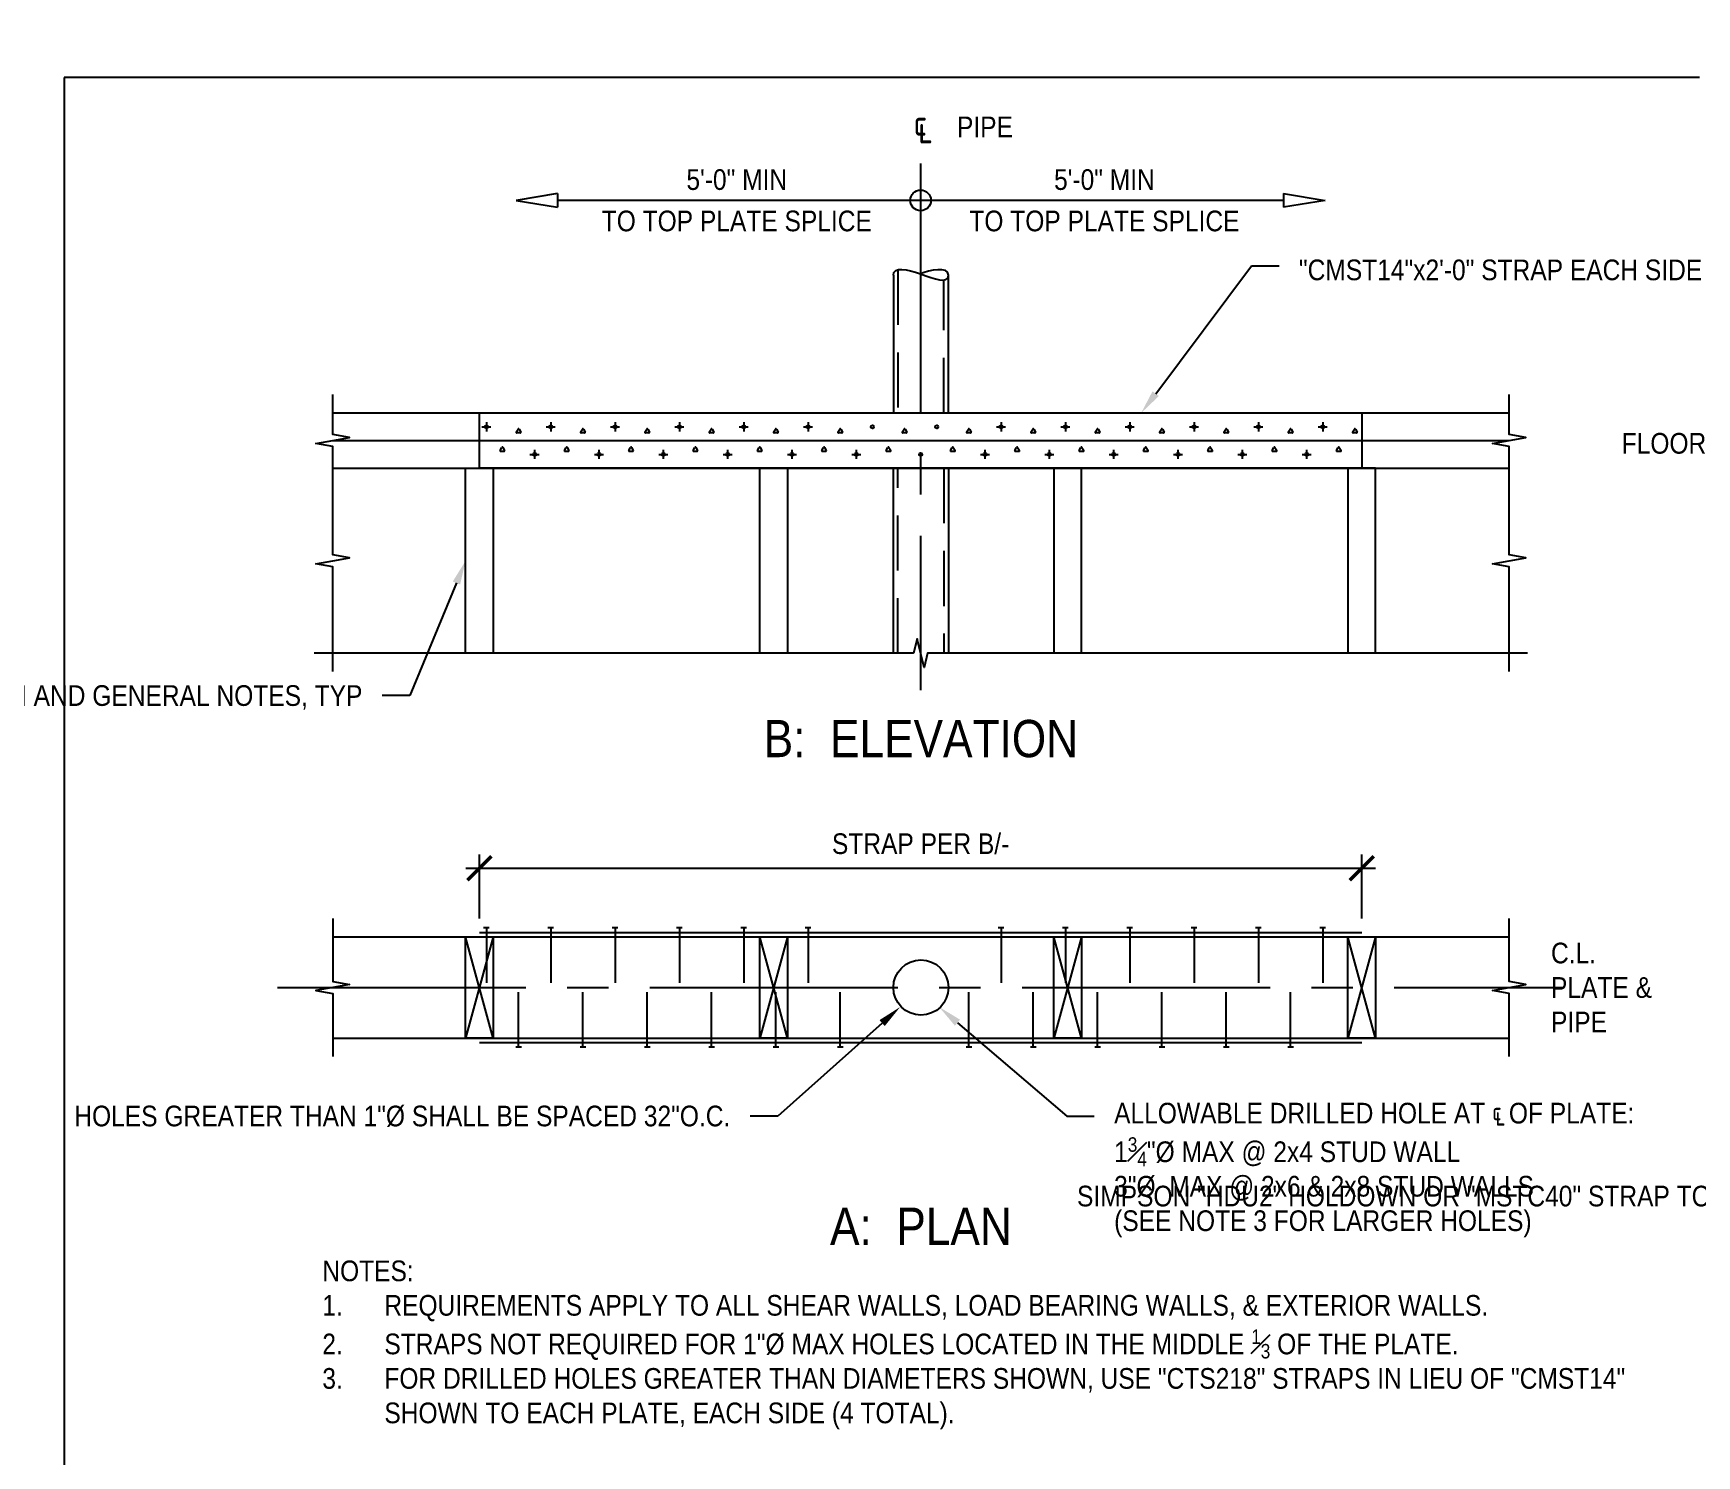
# Model space of a CAD drawing. Header units: inches. Extents: x -16404 to 14624, y -1591 to 16152.
# Drawn here: x 7899.8 to 7990.2, y 6273 to 6350.4 of the extents above; entities that cross this region are included whole.
import ezdxf
from ezdxf import colors
from ezdxf.entities.mleader import LeaderData, LeaderLine
from ezdxf.math import Vec2, Vec3

# ---------------------------------------------------------------- set-up
doc = ezdxf.new("R2010")
doc.units = ezdxf.units.IN
doc.header["$LTSCALE"] = 24
doc.header["$MEASUREMENT"] = 0
doc.linetypes.add('CENTER2', pattern=[1.125, 0.75, -0.125, 0.125, -0.125])
doc.linetypes.add('HIDDEN2', pattern=[0.1875, 0.125, -0.0625])
doc.layers.get('0').update_dxf_attribs({"linetype": 'CONTINUOUS'})
doc.layers.get('DefPoints').update_dxf_attribs({"color": 251, "linetype": 'CONTINUOUS'})
doc.layers.add('DESIGNER COMMENTS', color=221, linetype='CONTINUOUS', plot=False)
doc.layers.add('S-ANNO-GRID-NONPLOT', color=251, linetype='CONTINUOUS', plot=False)
for name, color, linetype in [('S-ANNO-DIMS', 2, 'CONTINUOUS'), ('S-ANNO-NOTE', 4, 'CONTINUOUS'), ('S-BREAK', 2, 'CONTINUOUS'), ('S-GRID', 1, 'CENTER2'), ('S-NAIL', 2, 'CONTINUOUS'), ('S-SIMPSON', 2, 'CONTINUOUS'), ('S-STEEL', 4, 'CONTINUOUS'), ('S-TYP DETAIL BLOCKS', 1, 'CONTINUOUS'), ('S-WOOD', 3, 'CONTINUOUS')]:
    doc.layers.add(name, color=color, linetype=linetype)
doc.styles.add('Arial', font='arial.ttf', dxfattribs={"width": 0.85})
doc.dimstyles.new('DIM-12_Se', dxfattribs={"dimscale": 12, "dimtxt": 0.09375, "dimasz": 0.109375, "dimexe": 0.0625, "dimexo": 0.0625, "dimgap": 0.0625, "dimtad": 1, "dimdec": 4, "dimzin": 11, "dimdsep": 46, "dimlunit": 4, "dimtxsty": 'Arial', "dimblk": 'ARCHTICK', "dimcen": 0.125, "dimdle": 0.0625, "dimclrd": 256, "dimclre": 256, "dimclrt": 4, "dimadec": 0, "dimazin": 0, "dimtfac": 0.75, "dimtdec": 4, "dimtmove": 0, "dimatfit": 3, "dimfxl": 1, "dimfrac": 1, "dimtolj": 1, "dimtzin": 0, "dimarcsym": 0})

# ---------------------------------------------------------------- blocks, each defined once
blk = doc.blocks.new('Se_30x42_DETAILS_GRID')
for p, q in [((7.4139, 29), (0, 29)), ((0, 29), (0, 21.75))]:
    blk.add_line(p, q)
blk = doc.blocks.new('_Open90')
at = {"color": 0, "linetype": 'ByBlock', "lineweight": -2}
for p, q in [((-0.5, 0.5), (0, 0)), ((0, 0), (-1, 0)), ((0, 0), (-0.5, -0.5))]:
    blk.add_line(p, q, dxfattribs=at)
blk = doc.blocks.new('_ARCHTICK')
at = {"color": 0, "linetype": 'ByBlock', "const_width": 0.15}
blk.add_lwpolyline([(-0.5, -0.5), (0.5, 0.5)], dxfattribs=at)
blk = doc.blocks.new('*D819')
at = {"layer": 'DefPoints', "color": 0, "transparency": 16777216}
for p in [(64.588, 37.984), (16.588, 34.5), (64.588, 34.5)]:
    blk.add_point(p, dxfattribs=at)
at = {"layer": 'S-ANNO-DIMS', "lineweight": -2, "transparency": 16777216}
for p, q in [((16.588, 35.25), (16.588, 38.734)), ((64.588, 35.25), (64.588, 38.734)), ((15.838, 37.984), (65.338, 37.984))]:
    blk.add_line(p, q, dxfattribs=at)
at = {"layer": 'S-ANNO-DIMS', "lineweight": -2, "transparency": 16777216, "xscale": 1.3125, "yscale": 1.3125, "zscale": 1.3125, "rotation": 180}
blk.add_blockref('_ARCHTICK', (16.588, 37.984), dxfattribs=at)
at = {"layer": 'S-ANNO-DIMS', "lineweight": -2, "transparency": 16777216, "xscale": 1.3125, "yscale": 1.3125, "zscale": 1.3125}
blk.add_blockref('_ARCHTICK', (64.588, 37.984), dxfattribs=at)
at = {"layer": 'S-ANNO-DIMS', "color": 4, "transparency": 16777216, "insert": (40.588, 39.315), "char_height": 1.125, "attachment_point": 5, "style": 'Arial'}
blk.add_mtext('\\A1;STRAP PER B/-', dxfattribs=at)
blk = doc.blocks.new('*U2087')
blk.add_lwpolyline([(1.5, -5.5), (0, -5.5), (0, 0), (1.5, 0)], close=True)
at = {"layer": 'S-WOOD', "color": 2}
for p, q in [((1.5, -5.5), (0, 0)), ((1.5, 0), (0, -5.5))]:
    blk.add_line(p, q, dxfattribs=at)
blk = doc.blocks.new('*U268')
at = {"color": 0, "linetype": 'ByBlock'}
blk.add_open_spline([(0, 0), (0, -0.495), (1.507, -0.131), (2.986, 0.506), (3, 0), (3, -0.506), (1.949, -0.267), (1.483, -0.068)], degree=3, knots=[0, 0, 0, 0, 8.908055, 18.018583, 18.018583, 18.018583, 27.129112, 27.129112, 27.129112, 27.129112], dxfattribs=at)
blk = doc.blocks.new('NAIL-END')
at = {"color": 2}
for p, q in [((-0.25, 0), (0.25, 0)), ((0, 0.25), (0, -0.25))]:
    blk.add_line(p, q, dxfattribs=at)
blk = doc.blocks.new('*U243')
at = {"color": 3}
blk.add_line((0.154, 0.25), (-0.154, 0.25), dxfattribs=at)
at = {"color": 0, "linetype": 'ByBlock'}
blk.add_line((0, 0.25), (0, -2.75), dxfattribs=at)
blk = doc.blocks.new('Se_NEW TO (E) TOP PLATE SPLICE')
at = {"layer": 'S-ANNO-NOTE'}
ml = blk.add_multileader_mtext('Standard', dxfattribs=at)
ml.set_content('JOIST PER PLAN', color=4, style='Arial')
ml.set_leader_properties(color=2)
ml.build(insert=Vec2(0, 0))
ml.multileader.update_dxf_attribs({"dogleg_length": 0.36, "arrow_head_size": 1.312, "scale": 12})
ctx = ml.context
ctx.base_point, ctx.scale, ctx.char_height, ctx.arrow_head_size, ctx.landing_gap_size, ctx.plane_origin = Vec3(-2.712, 67.1), 12, 1.125, 1.312, 1.08, Vec3(57.396, 365.435)
ctx.text_align_type = 2
notes = []
notes.append((ctx, [(0, (1, 1, 0), (11.567, 67.1), (-1, 0), 1.5, [(0, [(23.855, 46.792)], 0, [])])]))
ctx.mtext.insert, ctx.mtext.width, ctx.mtext.alignment, ctx.mtext.flow_direction = Vec3(8.987, 67.672), 13.95328, 3, 5
ml = blk.add_multileader_mtext('Standard', dxfattribs=at)
ml.set_content('{\\C4;FLOOR SHEATHING PER PLAN}', color=4, style='Arial')
ml.set_leader_properties(color=2)
ml.build(insert=Vec2(0, 0))
ml.multileader.update_dxf_attribs({"dogleg_length": 0.36, "arrow_head_size": 1.312, "scale": 12})
ctx = ml.context
ctx.base_point, ctx.scale, ctx.char_height, ctx.arrow_head_size, ctx.landing_gap_size, ctx.plane_origin = Vec3(-4.152, 61.1), 12, 1.125, 1.312, 1.08, Vec3(57.396, 359.435)
ctx.text_align_type = 2
notes.append((ctx, [(0, (1, 1, 0), (12.082, 61.1), (-1, 0), 1.5, [(0, [(17.175, 51.792)], 0, [])])]))
ctx.mtext.insert, ctx.mtext.width, ctx.mtext.alignment, ctx.mtext.flow_direction = Vec3(9.502, 61.663), 13.72861, 3, 5
ml = blk.add_multileader_mtext('Standard', dxfattribs=at)
ml.set_content(' DOUBLE TOP PLATE', color=4, style='Arial')
ml.set_leader_properties(color=2)
ml.build(insert=Vec2(0, 0))
ml.multileader.update_dxf_attribs({"dogleg_length": 0.36, "arrow_head_size": 1.312, "scale": 12})
ctx = ml.context
ctx.base_point, ctx.scale, ctx.char_height, ctx.arrow_head_size, ctx.landing_gap_size, ctx.plane_origin = Vec3(-0.502, 53.706), 12, 1.125, 1.312, 1.08, Vec3(57.396, 353.435)
ctx.text_align_type = 2
notes.append((ctx, [(0, (1, 1, 0), (12.082, 53.706), (-1, 0), 1.5, [(0, [(16.971, 44.042)], 0, [])])]))
ctx.mtext.insert, ctx.mtext.width, ctx.mtext.alignment, ctx.mtext.flow_direction = Vec3(9.502, 54.268), 11.2928, 3, 5
ml = blk.add_multileader_mtext('Standard', dxfattribs=at)
ml.set_content('SIMPSON "HDU2" HOLDOWN OR "MSTC40" STRAP TO CONNECT BREAK IN DOUBLE TOP PLATE, U.O.N.  ', color=4, style='Arial')
ml.set_leader_properties(color=2)
ml.build(insert=Vec2(0, 0))
ml.multileader.update_dxf_attribs({"dogleg_length": 0.36, "arrow_head_size": 1.312, "scale": 12})
ctx = ml.context
ctx.base_point, ctx.scale, ctx.char_height, ctx.arrow_head_size, ctx.landing_gap_size, ctx.plane_origin = Vec3(-1.793, 20.044), 12, 1.125, 1.312, 1.08, Vec3(72.372, 318.379)
ctx.text_align_type = 2
notes.append((ctx, [(0, (1, 1, 0), (29.174, 20.044), (-1, 0), 1.5, [(1, [(34.713, 38.317), (30.843, 41.319)], 0, [])])]))
ctx.mtext.insert, ctx.mtext.width, ctx.mtext.alignment, ctx.mtext.flow_direction = Vec3(26.594, 20.717), 27.88223, 3, 5
ml = blk.add_multileader_mtext('Standard', dxfattribs=at)
ml.set_content('\\A1;ALIGN STUD OR POST', color=4, style='Arial')
ml.set_leader_properties(color=2)
ml.build(insert=Vec2(0, 0))
ml.multileader.update_dxf_attribs({"dogleg_length": 0.36, "arrow_head_size": 1.312, "scale": 12})
ctx = ml.context
ctx.base_point, ctx.scale, ctx.char_height, ctx.arrow_head_size, ctx.landing_gap_size, ctx.plane_origin = Vec3(9.626, 12.761), 12, 1.125, 1.312, 1.08, Vec3(72.372, 311.096)
ctx.text_align_type = 2
notes.append((ctx, [(0, (1, 1, 0), (27.659, 12.761), (-1, 0), 1.5, [(0, [(39.105, 28.966)], 0, [])])]))
ctx.mtext.insert, ctx.mtext.width, ctx.mtext.alignment, ctx.mtext.flow_direction = Vec3(25.079, 13.333), 24.33206, 3, 5
for ctx, leaders in notes:
    for number, flags, end, landing, length, lines in leaders:
        leader = LeaderData()
        leader.index, (leader.has_last_leader_line, leader.has_dogleg_vector, leader.attachment_direction) = number, flags
        leader.last_leader_point, leader.dogleg_vector, leader.dogleg_length = Vec3(end), Vec3(landing), length
        for number, points, colour, breaks in lines:
            line = LeaderLine()
            line.index, line.vertices, line.color, line.breaks = number, Vec3.list(points), colors.encode_raw_color(colour), breaks
            leader.lines.append(line)
        ctx.leaders.append(leader)
blk = doc.blocks.new('Se_PENETRATIONS IN WALL PLATES')
at = {"layer": 'S-ANNO-NOTE', "color": 2}
for p, q in [((20.83766, 74.68894), (18.58766, 74.31394)), ((18.58766, 74.31394), (20.83766, 73.93894)), ((20.83766, 74.68894), (20.83766, 73.93894)), ((60.33766, 74.31394), (20.83766, 74.31394)), ((60.33766, 74.68894), (62.58766, 74.31394)), ((60.33766, 74.68894), (60.33766, 73.93894)), ((62.58766, 74.31394), (60.33766, 73.93894))]:
    blk.add_line(p, q, dxfattribs=at)
at = {"layer": 'S-ANNO-NOTE', "color": 1, "linetype": 'CENTER2', "ltscale": 0.75}
blk.add_line((5.60455, 31.5), (75.60455, 31.5), dxfattribs=at)
at = {"layer": 'S-ANNO-NOTE', "color": 2}
blk.add_circle((40.58766, 74.31394), 0.5625, dxfattribs=at)
at = {"layer": 'S-BREAK'}
for points in [[(8.60455, 48.68183), (8.60455, 54.3889), (7.69027, 54.55241), (8.60455, 54.71591), (9.51883, 54.87942), (8.60455, 55.04292), (8.60455, 60.92299), (7.69027, 61.08649), (8.60455, 61.25), (9.51883, 61.41351), (8.60455, 61.57701), (8.60455, 63.75)], [(72.60455, 48.68183), (72.60455, 54.3889), (71.69027, 54.55241), (72.60455, 54.71591), (73.51883, 54.87942), (72.60455, 55.04292), (72.60455, 60.92299), (71.69027, 61.08649), (72.60455, 61.25), (73.51883, 61.41351), (72.60455, 61.57701), (72.60455, 63.75)], [(73.60455, 49.68183), (40.96623, 49.68183), (40.77695, 48.90348), (40.39837, 50.46018), (40.20909, 49.68183), (7.60455, 49.68183)], [(8.60455, 35.25), (8.60455, 31.82701), (9.51883, 31.66351), (8.60455, 31.5), (7.69027, 31.33649), (8.60455, 31.17299), (8.60455, 27.75)], [(72.60455, 27.75), (72.60455, 31.17299), (71.69027, 31.33649), (72.60455, 31.5), (73.51883, 31.66351), (72.60455, 31.82701), (72.60455, 35.25)]]:
    blk.add_lwpolyline(points, dxfattribs=at)
at = {"layer": 'S-GRID', "color": 1, "linetype": 'CENTER2', "ltscale": 0.75}
blk.add_line((40.58766, 76.31394), (40.58766, 47.68183), dxfattribs=at)
at = {"layer": 'S-SIMPSON'}
for p, q in [((16.58766, 59.75), (16.58766, 62.75)), ((18.59163, 61.71137), (18.6856, 61.87412)), ((18.80662, 61.6645), (18.6187, 61.6645)), ((18.73972, 61.87412), (18.83369, 61.71137)), ((22.09163, 61.71137), (22.1856, 61.87412)), ((22.30662, 61.6645), (22.1187, 61.6645)), ((22.23972, 61.87412), (22.33369, 61.71137)), ((25.59163, 61.71137), (25.6856, 61.87412)), ((25.80662, 61.6645), (25.6187, 61.6645)), ((25.73972, 61.87412), (25.83369, 61.71137)), ((29.09163, 61.71137), (29.1856, 61.87412)), ((29.30662, 61.6645), (29.1187, 61.6645)), ((29.23972, 61.87412), (29.33369, 61.71137)), ((32.59163, 61.71137), (32.6856, 61.87412)), ((32.80662, 61.6645), (32.6187, 61.6645)), ((32.73972, 61.87412), (32.83369, 61.71137)), ((36.09163, 61.71137), (36.1856, 61.87412)), ((36.30662, 61.6645), (36.1187, 61.6645)), ((36.23972, 61.87412), (36.33369, 61.71137)), ((39.59163, 61.71137), (39.6856, 61.87412)), ((39.80662, 61.6645), (39.6187, 61.6645)), ((39.73972, 61.87412), (39.83369, 61.71137)), ((43.09163, 61.71137), (43.1856, 61.87412)), ((43.30662, 61.6645), (43.1187, 61.6645)), ((43.23972, 61.87412), (43.33369, 61.71137)), ((46.59163, 61.71137), (46.6856, 61.87412)), ((46.80662, 61.6645), (46.6187, 61.6645)), ((46.73972, 61.87412), (46.83369, 61.71137)), ((50.09163, 61.71137), (50.1856, 61.87412)), ((50.30662, 61.6645), (50.1187, 61.6645)), ((50.23972, 61.87412), (50.33369, 61.71137)), ((53.59163, 61.71137), (53.6856, 61.87412)), ((53.80662, 61.6645), (53.6187, 61.6645)), ((53.73972, 61.87412), (53.83369, 61.71137)), ((57.09163, 61.71137), (57.1856, 61.87412)), ((57.30662, 61.6645), (57.1187, 61.6645)), ((57.23972, 61.87412), (57.33369, 61.71137)), ((60.59163, 61.71137), (60.6856, 61.87412)), ((60.80662, 61.6645), (60.6187, 61.6645)), ((60.73972, 61.87412), (60.83369, 61.71137)), ((64.09163, 61.71137), (64.1856, 61.87412)), ((64.30662, 61.6645), (64.1187, 61.6645)), ((64.23972, 61.87412), (64.33369, 61.71137)), ((17.71663, 60.71137), (17.8106, 60.87412)), ((17.93162, 60.6645), (17.7437, 60.6645)), ((17.86472, 60.87412), (17.95869, 60.71137)), ((21.21663, 60.71137), (21.3106, 60.87412)), ((21.43162, 60.6645), (21.2437, 60.6645)), ((21.36472, 60.87412), (21.45869, 60.71137)), ((24.71663, 60.71137), (24.8106, 60.87412)), ((24.93162, 60.6645), (24.7437, 60.6645)), ((24.86472, 60.87412), (24.95869, 60.71137)), ((28.21663, 60.71137), (28.3106, 60.87412)), ((28.43162, 60.6645), (28.2437, 60.6645)), ((28.36472, 60.87412), (28.45869, 60.71137)), ((31.71663, 60.71137), (31.8106, 60.87412)), ((31.93162, 60.6645), (31.7437, 60.6645)), ((31.86472, 60.87412), (31.95869, 60.71137)), ((35.21663, 60.71137), (35.3106, 60.87412)), ((35.43162, 60.6645), (35.2437, 60.6645)), ((35.36472, 60.87412), (35.45869, 60.71137)), ((38.71663, 60.71137), (38.8106, 60.87412)), ((38.93162, 60.6645), (38.7437, 60.6645)), ((38.86472, 60.87412), (38.95869, 60.71137)), ((42.21663, 60.71137), (42.3106, 60.87412)), ((42.43162, 60.6645), (42.2437, 60.6645)), ((42.36472, 60.87412), (42.45869, 60.71137)), ((45.71663, 60.71137), (45.8106, 60.87412)), ((45.93162, 60.6645), (45.7437, 60.6645)), ((45.86472, 60.87412), (45.95869, 60.71137)), ((49.21663, 60.71137), (49.3106, 60.87412)), ((49.43162, 60.6645), (49.2437, 60.6645)), ((49.36472, 60.87412), (49.45869, 60.71137)), ((52.71663, 60.71137), (52.8106, 60.87412)), ((52.93162, 60.6645), (52.7437, 60.6645)), ((52.86472, 60.87412), (52.95869, 60.71137)), ((56.21663, 60.71137), (56.3106, 60.87412)), ((56.43162, 60.6645), (56.2437, 60.6645)), ((56.36472, 60.87412), (56.45869, 60.71137)), ((59.71663, 60.71137), (59.8106, 60.87412)), ((59.93162, 60.6645), (59.7437, 60.6645)), ((59.86472, 60.87412), (59.95869, 60.71137)), ((63.21663, 60.71137), (63.3106, 60.87412)), ((63.43162, 60.6645), (63.2437, 60.6645)), ((63.36472, 60.87412), (63.45869, 60.71137))]:
    blk.add_line(p, q, dxfattribs=at)
blk.add_lwpolyline([(16.58766, 62.75), (64.58766, 62.75), (64.58766, 59.75), (16.58766, 59.75)], dxfattribs=at)
for centre in [(16.96266, 62), (20.46266, 62), (23.96266, 62), (27.46266, 62), (30.96266, 62), (34.46266, 62), (37.96266, 62), (41.46266, 62), (44.96266, 62), (48.46266, 62), (51.96266, 62), (55.46266, 62), (58.96266, 62), (62.46266, 62), (19.58766, 60.5), (23.08766, 60.5), (26.58766, 60.5), (30.08766, 60.5), (33.58766, 60.5), (37.08766, 60.5), (40.58766, 60.5), (44.08766, 60.5), (47.58766, 60.5), (51.08766, 60.5), (54.58766, 60.5), (58.08766, 60.5), (61.58766, 60.5)]:
    blk.add_circle(centre, 0.0855, dxfattribs=at)
for centre, start, end in [((18.6187, 61.69575), 150, 270), ((18.71266, 61.8585), 30, 150), ((18.80662, 61.69575), 270, 30), ((22.1187, 61.69575), 150, 270), ((22.21266, 61.8585), 30, 150), ((22.30662, 61.69575), 270, 30), ((25.6187, 61.69575), 150, 270), ((25.71266, 61.8585), 30, 150), ((25.80662, 61.69575), 270, 30), ((29.1187, 61.69575), 150, 270), ((29.21266, 61.8585), 30, 150), ((29.30662, 61.69575), 270, 30), ((32.6187, 61.69575), 150, 270), ((32.71266, 61.8585), 30, 150), ((32.80662, 61.69575), 270, 30), ((36.1187, 61.69575), 150, 270), ((36.21266, 61.8585), 30, 150), ((36.30662, 61.69575), 270, 30), ((39.6187, 61.69575), 150, 270), ((39.71266, 61.8585), 30, 150), ((39.80662, 61.69575), 270, 30), ((43.1187, 61.69575), 150, 270), ((43.21266, 61.8585), 30, 150), ((43.30662, 61.69575), 270, 30), ((46.6187, 61.69575), 150, 270), ((46.71266, 61.8585), 30, 150), ((46.80662, 61.69575), 270, 30), ((50.1187, 61.69575), 150, 270), ((50.21266, 61.8585), 30, 150), ((50.30662, 61.69575), 270, 30), ((53.6187, 61.69575), 150, 270), ((53.71266, 61.8585), 30, 150), ((53.80662, 61.69575), 270, 30), ((57.1187, 61.69575), 150, 270), ((57.21266, 61.8585), 30, 150), ((57.30662, 61.69575), 270, 30), ((60.6187, 61.69575), 150, 270), ((60.71266, 61.8585), 30, 150), ((60.80662, 61.69575), 270, 30), ((64.1187, 61.69575), 150, 270), ((64.21266, 61.8585), 30, 150), ((64.30662, 61.69575), 270, 30), ((17.7437, 60.69575), 150, 270), ((17.83766, 60.8585), 30, 150), ((17.93162, 60.69575), 270, 30), ((21.2437, 60.69575), 150, 270), ((21.33766, 60.8585), 30, 150), ((21.43162, 60.69575), 270, 30), ((24.7437, 60.69575), 150, 270), ((24.83766, 60.8585), 30, 150), ((24.93162, 60.69575), 270, 30), ((28.2437, 60.69575), 150, 270), ((28.33766, 60.8585), 30, 150), ((28.43162, 60.69575), 270, 30), ((31.7437, 60.69575), 150, 270), ((31.83766, 60.8585), 30, 150), ((31.93162, 60.69575), 270, 30), ((35.2437, 60.69575), 150, 270), ((35.33766, 60.8585), 30, 150), ((35.43162, 60.69575), 270, 30), ((38.7437, 60.69575), 150, 270), ((38.83766, 60.8585), 30, 150), ((38.93162, 60.69575), 270, 30), ((42.2437, 60.69575), 150, 270), ((42.33766, 60.8585), 30, 150), ((42.43162, 60.69575), 270, 30), ((45.7437, 60.69575), 150, 270), ((45.83766, 60.8585), 30, 150), ((45.93162, 60.69575), 270, 30), ((49.2437, 60.69575), 150, 270), ((49.33766, 60.8585), 30, 150), ((49.43162, 60.69575), 270, 30), ((52.7437, 60.69575), 150, 270), ((52.83766, 60.8585), 30, 150), ((52.93162, 60.69575), 270, 30), ((56.2437, 60.69575), 150, 270), ((56.33766, 60.8585), 30, 150), ((56.43162, 60.69575), 270, 30), ((59.7437, 60.69575), 150, 270), ((59.83766, 60.8585), 30, 150), ((59.93162, 60.69575), 270, 30), ((63.2437, 60.69575), 150, 270), ((63.33766, 60.8585), 30, 150), ((63.43162, 60.69575), 270, 30)]:
    blk.add_arc(centre, 0.03125, start, end, dxfattribs=at)
at = {"layer": 'S-STEEL'}
for p, q in [((16.58766, 34.5), (64.58766, 34.5)), ((16.58766, 28.5), (64.58766, 28.5)), ((16.58766, 28.5), (64.58766, 28.5))]:
    blk.add_line(p, q, dxfattribs=at)
for points in [[(39.10455, 70.24577), (39.10455, 62.75), (42.10455, 62.75), (42.10455, 70.24577)], [(39.10455, 49.68183), (39.10455, 59.75), (42.10455, 59.75), (42.10455, 49.68183)]]:
    blk.add_lwpolyline(points, dxfattribs=at)
at = {"layer": 'S-STEEL', "color": 2, "linetype": 'HIDDEN2'}
for points in [[(39.35455, 70.54528), (39.35455, 62.75), (41.85455, 62.75), (41.85455, 69.98055)], [(39.35455, 49.68183), (39.35455, 59.75), (41.85455, 59.75), (41.85455, 49.68183)]]:
    blk.add_lwpolyline(points, dxfattribs=at)
at = {"layer": 'S-WOOD'}
for p, q in [((8.60455, 62.75), (72.60455, 62.75)), ((8.60455, 61.25), (72.60455, 61.25)), ((8.60455, 59.75), (72.60455, 59.75)), ((8.60455, 34.25), (72.60455, 34.25)), ((8.60455, 28.75), (72.60455, 28.75))]:
    blk.add_line(p, q, dxfattribs=at)
for points in [[(15.83766, 49.68183), (15.83766, 59.75), (17.33766, 59.75), (17.33766, 49.68183)], [(31.83766, 49.68183), (31.83766, 59.75), (33.33766, 59.75), (33.33766, 49.68183)], [(49.33766, 49.68183), (49.33766, 59.75), (47.83766, 59.75), (47.83766, 49.68183)], [(65.33766, 49.68183), (65.33766, 59.75), (63.83766, 59.75), (63.83766, 49.68183)]]:
    blk.add_lwpolyline(points, dxfattribs=at)
blk.add_circle((40.60455, 31.4984), 1.5, dxfattribs=at)
at = {"layer": 'S-BREAK', "xscale": -1, "rotation": 180}
blk.add_blockref('*U268', (39.10455, 70.24577), dxfattribs=at)
at = {"layer": 'S-NAIL'}
for name, p in [('NAIL-END', (16.96266, 62)), ('NAIL-END', (20.46266, 62)), ('NAIL-END', (23.96266, 62)), ('NAIL-END', (27.46266, 62)), ('NAIL-END', (30.96266, 62)), ('NAIL-END', (34.46266, 62)), ('NAIL-END', (44.96266, 62)), ('NAIL-END', (48.46266, 62)), ('NAIL-END', (51.96266, 62)), ('NAIL-END', (55.46266, 62)), ('NAIL-END', (58.96266, 62)), ('NAIL-END', (62.46266, 62)), ('NAIL-END', (19.58766, 60.5)), ('NAIL-END', (23.08766, 60.5)), ('NAIL-END', (26.58766, 60.5)), ('NAIL-END', (30.08766, 60.5)), ('NAIL-END', (33.58766, 60.5)), ('NAIL-END', (37.08766, 60.5)), ('NAIL-END', (44.08766, 60.5)), ('NAIL-END', (47.58766, 60.5)), ('NAIL-END', (51.08766, 60.5)), ('NAIL-END', (54.58766, 60.5)), ('NAIL-END', (58.08766, 60.5)), ('NAIL-END', (61.58766, 60.5)), ('*U243', (16.96266, 34.5)), ('*U243', (20.46266, 34.5)), ('*U243', (23.96266, 34.5)), ('*U243', (27.46266, 34.5)), ('*U243', (30.96266, 34.5)), ('*U243', (34.46266, 34.5)), ('*U243', (44.96266, 34.5)), ('*U243', (48.46266, 34.5)), ('*U243', (51.96266, 34.5)), ('*U243', (55.46266, 34.5)), ('*U243', (58.96266, 34.5)), ('*U243', (62.46266, 34.5))]:
    blk.add_blockref(name, p, dxfattribs=at)
at = {"layer": 'S-NAIL', "xscale": -1, "rotation": 180}
for p in [(18.71266, 28.5), (22.21266, 28.5), (25.71266, 28.5), (29.21266, 28.5), (32.71266, 28.5), (36.21266, 28.5), (43.21266, 28.5), (46.71266, 28.5), (50.21266, 28.5), (53.71266, 28.5), (57.21266, 28.5), (60.71266, 28.5)]:
    blk.add_blockref('*U243', p, dxfattribs=at)
at = {"layer": 'S-WOOD'}
for p in [(15.83766, 34.25), (31.83766, 34.25), (47.83766, 34.25), (63.83766, 34.25)]:
    blk.add_blockref('*U2087', p, dxfattribs=at)
at = {"layer": 'S-ANNO-NOTE', "insert": (40.58766, 78.31455), "char_height": 1.625, "attachment_point": 5, "style": 'Arial'}
blk.add_mtext('℄', dxfattribs=at)
at = {"layer": 'S-ANNO-NOTE', "char_height": 1.125, "style": 'Arial'}
for s, insert, width, attachment_point in [('PIPE', (44.08766, 78.31455), 3.8176144, 5), ('C.L. PLATE & PIPE', (74.88252, 31.5), 6.9926577, 4), ('NOTES:\\P\\pi-3.375,l3.375,t3.375;{\\A1;1.^IREQUIREMENTS APPLY TO ALL SHEAR WALLS, LOAD BEARING WALLS, & EXTERIOR WALLS.\\P2.^ISTRAPS NOT REQUIRED FOR 1"Ø MAX HOLES LOCATED IN THE MIDDLE \\H0.7x;\\S1#3;\\H1.42857x; OF THE PLATE.\\P3.^IFOR DRILLED HOLES GREATER THAN DIAMETERS SHOWN, USE "CTS218" STRAPS IN LIEU OF "CMST14" SHOWN TO EACH PLATE, EACH SIDE (4 TOTAL).}', (8.03976, 7.45907), 73.1364626, 7)]:
    blk.add_mtext(s, dxfattribs=dict(at, insert=insert, width=width, attachment_point=attachment_point))
at = {"layer": 'S-ANNO-NOTE', "char_height": 1.125, "width": 17.0413649, "attachment_point": 5, "line_spacing_factor": 1.2, "style": 'Arial'}
for insert in [(30.58766, 74.31394), (50.58766, 74.31394)]:
    blk.add_mtext('5\'-0" MIN\\PTO TOP PLATE SPLICE', dxfattribs=dict(at, insert=insert))
at = {"layer": 'S-ANNO-NOTE', "color": 6, "char_height": 2.025, "attachment_point": 8, "style": 'Arial'}
for s, insert, width in [('B:  ELEVATION', (40.60455, 44), 20.9545878), ('A:  PLAN', (40.60455, 17.5), 15.0054728)]:
    blk.add_mtext(s, dxfattribs=dict(at, insert=insert, width=width))
at = {"layer": 'S-ANNO-DIMS'}
dim = blk.add_linear_dim(base=(64.58766, 37.98376), p1=(16.58766, 34.5), p2=(64.58766, 34.5), text='STRAP PER B/-', dimstyle='DIM-12_Se', dxfattribs=at)
dim.commit()
dim.dimension.update_dxf_attribs({"geometry": '*D819', "text_midpoint": (40.58766, 37.98376), "dimtype": 128})
at = {"layer": 'S-ANNO-NOTE'}
ml = blk.add_multileader_mtext('Standard', dxfattribs=at)
ml.set_content('\\A1;"CMST14"x2\'-0" STRAP EACH SIDE w/ (12) 10d @3{\\H0.7x;\\S1#2;\\H1.42857x;"O.C. TO EACH PLATE}', color=4, style='Arial')
ml.set_leader_properties(color=2)
ml.build(insert=Vec2(0, 0))
ml.multileader.update_dxf_attribs({"dogleg_length": 0.36, "arrow_head_size": 1.3125, "scale": 12})
ctx = ml.context
ctx.base_point, ctx.scale, ctx.char_height, ctx.arrow_head_size, ctx.landing_gap_size, ctx.plane_origin = Vec3(60.08766, 70.75), 12, 1.125, 1.3125, 1.08, Vec3(17.49056, -227.09954)
notes = []
notes.append((ctx, [(0, (1, 1, 0), (58.58766, 70.75), (1, 0), 1.5, [(0, [(52.58766, 62.75)], 0, [])])]))
ctx.mtext.insert, ctx.mtext.width, ctx.mtext.flow_direction = Vec3(61.16766, 71.32209), 19.645399, 5
ml = blk.add_multileader_mtext('Standard', dxfattribs=at)
ml.set_content('\\A1;WALL STUD PER PLAN AND GENERAL NOTES, TYP', color=4, style='Arial')
ml.set_leader_properties(color=2)
ml.build(insert=Vec2(0, 0))
ml.multileader.update_dxf_attribs({"dogleg_length": 0.36, "arrow_head_size": 1.3125, "scale": 12})
ctx = ml.context
ctx.base_point, ctx.scale, ctx.char_height, ctx.arrow_head_size, ctx.landing_gap_size, ctx.plane_origin = Vec3(-5.65924, 47.3802), 12, 1.125, 1.3125, 1.08, Vec3(52.35054, 344.56545)
ctx.text_align_type = 2
notes.append((ctx, [(0, (1, 1, 0), (12.80242, 47.3802), (-1, 0), 1.5, [(0, [(15.83766, 54.71591)], 0, [])])]))
ctx.mtext.insert, ctx.mtext.width, ctx.mtext.alignment, ctx.mtext.flow_direction = Vec3(10.22242, 47.9427), 14.7484657, 3, 5
ml = blk.add_multileader_mtext('Standard', dxfattribs=at)
ml.set_content('HOLES GREATER THAN 1"%%C SHALL BE SPACED 32"O.C.', color=4, style='Arial')
ml.set_leader_properties(color=2)
ml.build(insert=Vec2(0, 0))
ml.multileader.update_dxf_attribs({"dogleg_length": 0.36, "arrow_head_size": 1.3125, "scale": 12})
ctx = ml.context
ctx.base_point, ctx.scale, ctx.char_height, ctx.arrow_head_size, ctx.landing_gap_size, ctx.plane_origin = Vec3(11.31924, 24.5), 12, 1.125, 1.3125, 1.08, Vec3(77.12063, 320.25564)
ctx.text_align_type = 2
notes.append((ctx, [(0, (1, 1, 0), (32.81532, 24.5), (-1, 0), 1.5, [(0, [(39.47465, 30.43934)], 0, [])])]))
ctx.mtext.insert, ctx.mtext.width, ctx.mtext.alignment, ctx.mtext.flow_direction = Vec3(30.23532, 25.07248), 22.4378633, 3, 5
ml = blk.add_multileader_mtext('Standard', dxfattribs=at)
ml.set_content('\\A1;ALLOWABLE DRILLED HOLE AT ℄ OF PLATE:\\P1{\\H0.7x;\\S3#4;\\H1.42857x;"%%C MAX @ 2x4 STUD WALL \\P3"%%C  MAX @ 2x6 & 2x8 STUD WALLS\\P(}SEE NOTE 3 FOR LARGER HOLES)', color=4, style='Arial')
ml.set_leader_properties(color=2)
ml.build(insert=Vec2(0, 0))
ml.multileader.update_dxf_attribs({"dogleg_length": 0.36, "arrow_head_size": 1.3125, "scale": 12})
ctx = ml.context
ctx.base_point, ctx.scale, ctx.char_height, ctx.arrow_head_size, ctx.landing_gap_size, ctx.plane_origin = Vec3(50.03531, 24.5), 12, 1.125, 1.3125, 1.08, Vec3(3.95, 320.25564)
notes.append((ctx, [(0, (1, 1, 0), (48.53531, 24.5), (1, 0), 1.5, [(0, [(41.59597, 30.43934)], 0, [])])]))
ctx.mtext.insert, ctx.mtext.width, ctx.mtext.flow_direction = Vec3(51.11531, 25.22787), 32.4647469, 5
for ctx, leaders in notes:
    for number, flags, end, landing, length, lines in leaders:
        leader = LeaderData()
        leader.index, (leader.has_last_leader_line, leader.has_dogleg_vector, leader.attachment_direction) = number, flags
        leader.last_leader_point, leader.dogleg_vector, leader.dogleg_length = Vec3(end), Vec3(landing), length
        for number, points, colour, breaks in lines:
            line = LeaderLine()
            line.index, line.vertices, line.color, line.breaks = number, Vec3.list(points), colors.encode_raw_color(colour), breaks
            leader.lines.append(line)
        ctx.leaders.append(leader)

msp = doc.modelspace()

# ---------------------------------------------------------------- block references
at = {"layer": 'S-ANNO-GRID-NONPLOT', "xscale": 12, "yscale": 12, "zscale": 12}
msp.add_blockref('Se_30x42_DETAILS_GRID', (7901.43657, 6000), dxfattribs=at)
at = {"layer": 'S-TYP DETAIL BLOCKS'}
for name, p in [('Se_PENETRATIONS IN WALL PLATES', (7907.43657, 6267)), ('Se_NEW TO (E) TOP PLATE SPLICE', (7996.40385, 6267))]:
    msp.add_blockref(name, p, dxfattribs=at)

# ---------------------------------------------------------------- leaders
at = {"layer": 'DESIGNER COMMENTS'}
ml = msp.add_multileader_mtext('Standard', dxfattribs=at)
ml.set_content('\\A1;{\\L\\C256;IMPORTANT DESIGNER NOTE:\\l IF YOUR LEDGER DOES NOT ALLOW FOR THE FULL DEPTH OF NAILS SPECIFIED IN THIS CHART.  USE THE CHART TO THE RIGHT AND APPLY ALLOWABLE LOAD REDUCTION FACTOR (REF. PG. 22 OF SIMPSON CATALOG C-C-2019)}', color=4, style='Arial')
ml.set_leader_properties(color=256)
ml.set_arrow_properties(name='OPEN90')
ml.build(insert=Vec2(0, 0))
ml.multileader.update_dxf_attribs({"dogleg_length": 0.36, "arrow_head_size": 5.25, "scale": 48})
ctx = ml.context
ctx.base_point, ctx.scale, ctx.char_height, ctx.arrow_head_size, ctx.landing_gap_size, ctx.plane_origin = Vec3(7749.57679, 7516.2281), 48, 6, 5.25, 4.32, Vec3(7940.50091, 7764.19966)
notes = []
notes.append((ctx, [(0, (0, 0, 0), (0, 0), (1, 0), 1, [])]))
ctx.mtext.insert, ctx.mtext.width, ctx.mtext.defined_height, ctx.mtext.flow_direction = Vec3(7753.89679, 7520.11009), 143.1324041, 28.50097, 5
ml = msp.add_multileader_mtext('Standard', dxfattribs=at)
ml.set_content('\\A1;{\\L\\C256;IMPORTANT DESIGNER NOTE:\\l IF YOUR LEDGER DOES NOT ALLOW FOR THE FULL DEPTH OF NAILS SPECIFIED IN THIS CHART.  USE THE CHART TO THE RIGHT AND APPLY ALLOWABLE LOAD REDUCTION FACTOR (REF. PG. 22 OF SIMPSON CATALOG C-C-2019)}', color=4, style='Arial')
ml.set_leader_properties(color=256)
ml.set_arrow_properties(name='OPEN90')
ml.build(insert=Vec2(0, 0))
ml.multileader.update_dxf_attribs({"dogleg_length": 0.36, "arrow_head_size": 5.25, "scale": 48})
ctx = ml.context
ctx.base_point, ctx.scale, ctx.char_height, ctx.arrow_head_size, ctx.landing_gap_size, ctx.plane_origin = Vec3(1680.51869, 7333.32569), 48, 6, 5.25, 4.32, Vec3(1871.4428, 7581.29725)
notes.append((ctx, [(0, (0, 0, 0), (0, 0), (1, 0), 1, [])]))
ctx.mtext.insert, ctx.mtext.width, ctx.mtext.defined_height, ctx.mtext.flow_direction = Vec3(1684.83869, 7337.20768), 143.1324041, 28.50097, 5
for ctx, leaders in notes:
    for number, flags, end, landing, length, lines in leaders:
        leader = LeaderData()
        leader.index, (leader.has_last_leader_line, leader.has_dogleg_vector, leader.attachment_direction) = number, flags
        leader.last_leader_point, leader.dogleg_vector, leader.dogleg_length = Vec3(end), Vec3(landing), length
        for number, points, colour, breaks in lines:
            line = LeaderLine()
            line.index, line.vertices, line.color, line.breaks = number, Vec3.list(points), colors.encode_raw_color(colour), breaks
            leader.lines.append(line)
        ctx.leaders.append(leader)

doc.saveas('drawing.dxf')
